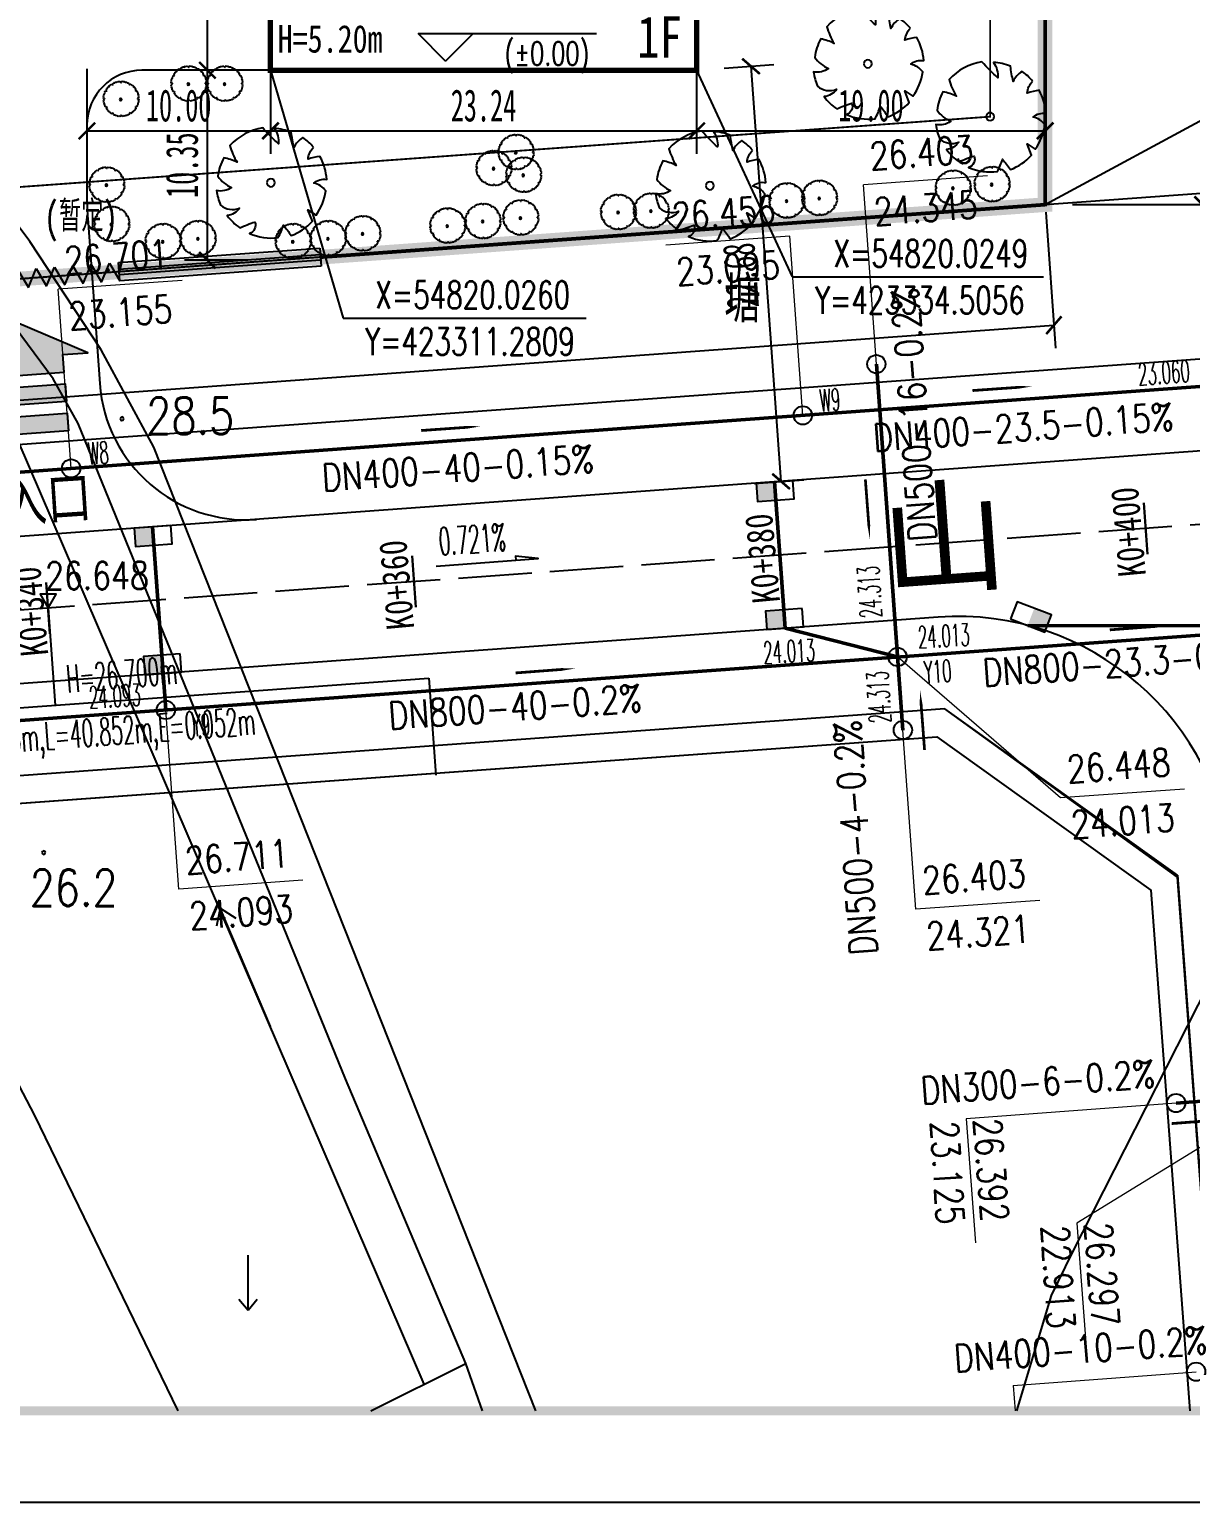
# Model space of a CAD drawing. Header units: millimetres. Extents: x 423080 to 423918, y 54742 to 55570.
# Drawn here: x 423298.1 to 423361.5, y 54742 to 54822.2 of the extents above; entities that cross this region are included whole.
import ezdxf
from ezdxf.enums import TextEntityAlignment as Align

# ---------------------------------------------------------------- set-up
doc = ezdxf.new("R2010")
doc.units = ezdxf.units.MM
doc.linetypes.add('ACAD_ISO10W100', pattern=[18, 12, -3, 0, -3])
doc.linetypes.add('X3', pattern=[5, 4, -1])
doc.layers.add('0 - 已设计道路边线', color=140, linetype='Continuous', lineweight=50)
for name, color, linetype in [('0 - 建筑控制线', 40, 'Continuous'), ('0 - 新建建筑', 7, 'Continuous'), ('0 - 绿化2', 74, 'Continuous'), ('0 - 规划--用地红线', 6, 'Continuous'), ('DIM_COOR', 171, 'Continuous'), ('DIM_ELEV', 171, 'Continuous'), ('LV', 3, 'Continuous'), ('PUB_DIM', 171, 'Continuous'), ('PUB_TEXT', 7, 'Continuous'), ('TK', 4, 'Continuous'), ('TREE', 3, 'Continuous'), ('围墙线', 32, 'Continuous'), ('地形图', 252, 'Continuous'), ('建设布局', 7, 'Continuous'), ('污水', 7, 'Continuous'), ('规划110kV线路', 255, 'Continuous'), ('路名', 7, 'Continuous'), ('道路网', 7, 'Continuous'), ('雨水', 7, 'Continuous'), ('高程设计数据', 7, 'Continuous')]:
    doc.layers.add(name, color=color, linetype=linetype)
doc.styles.add('_TCH_DIM', font='SIMPLEX', dxfattribs={"bigfont": 'GBCBIG'})
doc.styles.add('HT', font='simhei.ttf', dxfattribs={"width": 0.8})
doc.styles.add('HZ', font='rs.shx', dxfattribs={"width": 0.8, "bigfont": 'hztxt.shx'})
doc.styles.add('ST_T3', font='', dxfattribs={"width": 0.6})
doc.styles.get("Standard").update_dxf_attribs({"font": 'txt', "bigfont": 'gbcbig.shx'})
doc.styles.add('等线体', font='simhei.ttf')
doc.styles.get('ST_T3').set_extended_font_data('SimSun')
doc.linetypes.add('FENCELINE2', pattern='A,6.35,-2.54,[132,ltypeshp.shx,S=2.54,R=0,X=-2.54,Y=0],-2.54,25.4', length=36.83)
doc.dimstyles.new('_TCH_ARCH_M_M&&1', dxfattribs={"dimtxt": 1.75, "dimasz": 0.9, "dimexe": 1.25, "dimexo": 1.5, "dimgap": 0.5, "dimtad": 1, "dimzin": 0, "dimdsep": 46, "dimtxsty": 'ST_T3', "dimblk": 'ARCHTICK', "dimcen": 0.09, "dimclrt": 7, "dimazin": 2, "dimtfac": 1, "dimtix": 1, "dimtmove": 2, "dimatfit": 3, "dimfxl": 0, "dimtolj": 1, "dimtzin": 0, "dimarcsym": 0})

# ---------------------------------------------------------------- blocks, each defined once
blk = doc.blocks.new('cp')
blk.add_line((49359.91009915889, 21065.07527076695), (49359.9101353062, 21065.07527076695))
at = {"layer": '围墙线', "linetype": 'Continuous'}
for p, q in [((49359.91009887971, 21072.07517438055), (49358.91017137852, 21071.57518122526)), ((49358.91017137852, 21071.57518122526), (49359.91009891952, 21071.07518814983)), ((49359.91009891952, 21071.07518814983), (49358.91017141929, 21070.57519499478)), ((49358.91017141929, 21070.57519499478), (49359.91009896125, 21070.07520192007)), ((49359.91009896125, 21070.07520192007), (49358.91017145863, 21069.57520876429)), ((49358.91017145863, 21069.57520876429), (49359.91009900058, 21069.07521568887)), ((49359.91009899916, 21069.07521568935), (49358.91017149796, 21068.57522253405)), ((49359.91009900058, 21069.07521568887), (49358.91017149796, 21068.57522253405)), ((49358.91017149796, 21068.57522253405), (49359.91009903896, 21068.07522945863)), ((49358.91017149796, 21068.57522253405), (49359.91009903896, 21068.07522945839)), ((49359.91009903896, 21068.07522945863), (49358.91017153873, 21067.57523630357)), ((49358.91017153873, 21067.57523630357), (49359.91009908068, 21067.07524322886)), ((49359.91009908068, 21067.07524322886), (49358.91017157807, 21066.5752500731)), ((49358.91017157807, 21066.5752500731), (49359.91009912002, 21066.07525699767)), ((49359.91009912002, 21066.07525699767), (49358.9101716174, 21065.57526384285)), ((49358.9101716174, 21065.57526384285), (49359.91009915841, 21065.07527076719)), ((49359.91009906877, 21065.07527076695), (49358.91017154982, 21065.07527076695)), ((49358.91017154982, 21065.07527076695), (49358.91017154505, 21054.07535338312)), ((49359.26014630687, 21065.07527077991), (49359.26014630401, 21054.07535339679)), ((49359.56012456346, 21065.07527078022), (49359.56012456156, 21054.07535339639)), ((49359.91009906734, 21054.07535338431), (49359.91009906877, 21065.07527076695)), ((49358.91017154505, 21054.07535338312), (49359.91009906734, 21054.07535338431))]:
    blk.add_line(p, q, dxfattribs=at)
blk = doc.blocks.new('$plan$00003853')
at = {"layer": '0 - 绿化2'}
blk.add_lwpolyline([(226.702024838014, 1019.929047979131, -0.06477872806184322), (481.9213577058108, 928.49398906852, -0.140501785630193), (395.9463747896079, 691.4225548707691, 0.02269336073302618), (674.7338567727711, 782.2200865018167, -0.0794516830644617), (887.2319761298713, 533.3749336047986, 0.1678905001480243), (592.4606173204083, 467.5217577061412, 0.02731515902255442), (999.247784630541, 344.8278427665791, -0.1722772323829249), (997.7712356857082, -362.2282587137961, -0.06672290151719466), (653.8713170764386, -388.5695290773583, -0.06230469728606661), (849.4390668381529, -571.8180826352327, -0.09134196108093114), (592.4606173186912, -836.3711252322755, -0.143438838506674), (285.407118541887, -704.66477341891, 0.2132934488043415), (365.6011847962509, -985.6264894858832, -0.06819103157474234), (88.8928793608502, -1047.101288133352, -0.2787536097679434), (-132.1856398320233, -757.3473136537141, 0.2212102108208227), (-146.452026830113, -1029.117566577021, -0.081068476775556), (-463.8034184522694, -928.5655715028843, 0.03482182118262872), (-500.6498383060389, -625.6409623232976, 0.4317680255896217), (-644.1186627832649, -818.2870462613791, -0.134445018065226), (-967.3711564288533, -375.3988938903203, -0.05482891815683604), (-807.7033370712015, -177.8393661719965, 0.03532300108860412), (-1050.864620765031, -141.1465369584257, -0.1158471980240617), (-1000.585277166188, 341.9991218972136), (-767.2246181044611, 368.3403922587604), (-931.4193693945126, 456.6892589966083, -0.1207895354478838), (-611.189097863331, 836.2995427680144, -0.1929538012879852), (-377.8284389221226, 704.5931905146863, 0.2486703648576644), (-432.1389315212728, 953.0957470639842, -0.109754010164047), (15.2000396316289, 1047.029705671819, -0.04556295219914658), (76.61074023108813, 823.1289081706054, 0.1661264407836189)], format="xyb", close=True, dxfattribs=at)
blk.add_circle((13.29732688126387, -7.221936744826962), 75.6187625139059, dxfattribs=at)
blk = doc.blocks.new('BRANCHD', base_point=(0.5, 0.5))
for p, q in [((0.9505596254410227, 0.743297436128509), (0.9314632446002771, 0.7538736432298557)), ((0.9620405252218217, 0.6940026134366691), (0.9505596254410227, 0.743297436128509)), ((0.9742183128197739, 0.6874965599933831), (0.9620405252218217, 0.6940026134366691)), ((0.9697365129869726, 0.5872572432749065), (0.9936420849502089, 0.5940171824764761)), ((0.9697365129869726, 0.5708106159599874), (0.9697365129869726, 0.5872572432749065)), ((1.008048233500921, 0.5502635966295678), (0.9697365129869726, 0.5708106159599874)), ((0.9865236434099081, 0.6682046705638996), (0.9742183128197739, 0.6874965599933831)), ((0.9820690817241038, 0.647302361335638), (0.9865236434099081, 0.6682046705638996)), ((0.9972671223133035, 0.6196268809602271), (0.9820690817241038, 0.647302361335638)), ((0.9936420849502089, 0.5940171824764761), (0.9972671223133035, 0.6196268809602271)), ((0.9984505427080577, 0.5038736432298557), (1.008135802567131, 0.5200449615237905)), ((1.008135802567131, 0.5200449615237905), (1.008048233500921, 0.5502635966295678))]:
    blk.add_line(p, q)
blk = doc.blocks.new('M_F16')
at = {"xscale": 1016, "yscale": 1016, "zscale": 1016}
for rotation in [120, 90, 59.99999999999999, 30, 150, 180, 330.0000000000001, 210, 240, 270, 300.0000000000001]:
    blk.add_blockref('BRANCHD', (3.124359207393354, 9.368290181118937), dxfattribs=dict(at, rotation=rotation))
blk.add_blockref('BRANCHD', (3.124359207393354, 9.368290181118937), dxfattribs=at)
at = {"width": 0.8, "flags": 9}
for tag in ['YSIZE', 'XSIZE']:
    blk.add_attdef(tag, (0, 0), '', height=0.2, dxfattribs=at)
blk = doc.blocks.new('SHU1')
at = {"layer": 'LV'}
for radius in [137.0803697446858, 92.08036974468578]:
    blk.add_circle((214.3473108799662, 644.2428697632859), radius, dxfattribs=at)
at = {"layer": 'LV', "xscale": 4.5, "yscale": 4.5, "zscale": 4.5}
blk.add_blockref('M_F16', (267.2648280521389, 678.3204370527528), dxfattribs=at)
blk = doc.blocks.new('JTTT')
h = blk.add_hatch(color=1)
h.paths.add_polyline_path([(-2.999999999818101, -2.399999999423017), (-2.999999999628926, -3.59999999988031), (3.000000000232831, -3.599999999496504), (3.000000000225555, -2.39999999941756), (4.700000000251748, -2.399999998793646), (7.275957614183426e-12, 0), (-4.69999999965512, -2.40000000004693)])
h.paths.add_polyline_path([(3.000000000472937, -5.600000000009459), (-2.999999999476131, -5.600000000014916), (-2.999999999577994, -4.399999999928696), (3.000000000472937, -4.399999999188367)])
h.paths.add_polyline_path([(3.000000000618456, -7.60000000015134), (-2.999999999323336, -7.600000000154978), (-2.999999999417923, -6.400000000441651), (3.000000000633008, -6.399999999317515)])
blk.add_lwpolyline([(-2.999999999818101, -2.399999999423017), (-2.999999999628926, -3.59999999988031), (3.000000000232831, -3.599999999496504), (3.000000000225555, -2.39999999941756), (4.700000000251748, -2.399999998793646), (7.275957614183426e-12, 0), (-4.69999999965512, -2.40000000004693), (-2.999999999818101, -2.399999999423017)])
for points in [[(3.000000000472937, -5.600000000009459), (-2.999999999476131, -5.600000000014916), (-2.999999999577994, -4.399999999928696), (3.000000000472937, -4.399999999188367)], [(3.000000000618456, -7.60000000015134), (-2.999999999323336, -7.600000000154978), (-2.999999999417923, -6.400000000441651), (3.000000000633008, -6.399999999317515)]]:
    blk.add_lwpolyline(points, close=True)
blk = doc.blocks.new('dxing')
at = {"layer": '地形图', "color": 250, "linetype": 'Continuous'}
for p, q in [((421435.4538577768, 54652.50639970194, 28.26), (421423.651321621, 54668.16380804628, 28.26)), ((421436.7238577768, 54645.02639970194, 28.35), (421419.8838577768, 54667.64639970194, 28.35)), ((421439.3423644725, 54646.60344930524, 28.26), (421435.4538577768, 54652.50639970194, 28.26)), ((421442.2138577768, 54641.28639970194, 28.26), (421439.3423644725, 54646.60344930524, 28.26)), ((421438.0838577768, 54642.57639970194, 28.35), (421436.7238577768, 54645.02639970194, 28.35)), ((421452.6665272429, 54606.86899715207, 28.35), (421438.0838577768, 54642.57639970194, 28.35)), ((421434.7972611861, 54641.64147417989), (421456.9328040297, 54590.23326920001)), ((421463.0292027983, 54588.78459422704, 28.26), (421442.2138577768, 54641.28639970194, 28.26)), ((421419.0738577768, 54636.49639970194, 26.34), (421435.6938577768, 54604.90639970194, 26.34)), ((421445.8320048595, 54616.16592772607), (421445.6243305333, 54615.18772970201)), ((421448.5686862748, 54609.72305764891), (421445.8320048595, 54616.16592772607)), ((421445.8320048595, 54616.16592772607), (421446.6801815216, 54615.6362142659)), ((421499.6986089112, 54611.98636475812, 28.26), (421492.2738577768, 54597.40639970194, 28.26)), ((421459.2238577768, 54591.36639970194, 28.35), (421452.6665272429, 54606.86899715207, 28.35)), ((421435.6938577768, 54604.90639970194, 26.34), (421443.5169757727, 54588.78459422704, 26.34)), ((421447.3518951173, 54594.27144707223), (421447.3518951173, 54597.27144707223)), ((421492.2738577768, 54597.40639970194, 28.26), (421491.1260015279, 54595.06057372306, 28.26)), ((421446.8518951173, 54594.87144707223), (421447.3518951173, 54594.27144707223)), ((421447.3518951173, 54594.27144707223), (421447.8518951173, 54594.87144707223)), ((421491.1260015279, 54595.06057372306, 28.26), (421489.2363852292, 54588.78459422703, 28.26)), ((421454.0374661904, 54588.78459422703, 26.34), (421459.2238577768, 54591.36639970194, 26.34)), ((421460.1337697604, 54588.78459422704, 28.35), (421459.2238577768, 54591.36639970194, 28.35))]:
    blk.add_line(p, q, dxfattribs=at)
for centre, start_param, end_param in [((421440.4739196764, 54642.83952798152, 28.5), 5.497787143671944, 8.639379797261737), ((421440.4739196764, 54642.83952798152, 28.5), 2.356194490082151, 5.497787143671944), ((421436.2016838632, 54619.19810823459, 26.2), 5.497787143671944, 8.639379797261737), ((421436.2016838632, 54619.19810823459, 26.2), 2.356194490082151, 5.497787143671944)]:
    blk.add_ellipse(centre, major_axis=(0.07071067811770035, 0.07071067811770033), ratio=0.999999999779612, start_param=start_param, end_param=end_param, dxfattribs=at)
at = {"layer": '地形图', "color": 250, "linetype": 'Continuous', "style": 'HZ', "width": 0.8}
for s, height, p in [('塘', 2.5, (421474.3086362042, 54649.48261254588)), ('28.5', 2, (421444.1911528442, 54643.00443574519)), ('26.2', 2, (421437.8395469774, 54617.28917248362))]:
    blk.add_text(s, height=height, dxfattribs=at).set_placement(p, align=Align.MIDDLE)
blk = doc.blocks.new('GeYuanFrame_05815532', base_point=(20.08568540801701, 4.526152566438171))
at = {"layer": 'TK'}
blk.add_lwpolyline([(20.08568540801701, 4.526152566438171), (20.08568540801701, 598.5261525664382), (861.0856854080171, 598.5261525664382), (861.0856854080171, 4.526152566438171)], close=True, dxfattribs=at)
at = {"layer": 'TK', "const_width": 1}
blk.add_lwpolyline([(45.08568540801701, 588.5261525664382), (851.0856854080171, 588.5261525664382), (851.0856854080171, 14.52615256643817), (45.08568540801701, 14.52615256643817)], close=True, dxfattribs=at)
blk = doc.blocks.new('_ArchTick')
at = {"color": 0, "linetype": 'ByBlock', "const_width": 0.15}
blk.add_lwpolyline([(-0.5, -0.5), (0.5, 0.5)], dxfattribs=at)
blk = doc.blocks.new('*D40')
at = {"layer": 'Defpoints', "color": 0}
for p in [(423301.2809233009, 54821.60307085767), (423311.2809233011, 54821.60307085767), (423311.2809233011, 54816.72277016759)]:
    blk.add_point(p, dxfattribs=at)
at = {"layer": 'PUB_DIM', "color": 0, "lineweight": -2}
for p, q in [((423301.2809233009, 54820.10307085767), (423301.2809233009, 54815.47277016759)), ((423311.2809233011, 54820.10307085767), (423311.2809233011, 54815.47277016759)), ((423301.2809233009, 54816.72277016759), (423311.2809233011, 54816.72277016759))]:
    blk.add_line(p, q, dxfattribs=at)
at = {"layer": 'PUB_DIM', "color": 0, "lineweight": -2, "xscale": 0.9, "yscale": 0.9, "zscale": 0.9, "rotation": 180}
blk.add_blockref('_ArchTick', (423301.2809233009, 54816.72277016759), dxfattribs=at)
at = {"layer": 'PUB_DIM', "color": 0, "lineweight": -2, "xscale": 0.9, "yscale": 0.9, "zscale": 0.9}
blk.add_blockref('_ArchTick', (423311.2809233011, 54816.72277016759), dxfattribs=at)
at = {"layer": 'PUB_DIM', "color": 7, "insert": (423306.280923301, 54818.09777016759), "char_height": 1.75, "attachment_point": 5, "style": 'ST_T3'}
blk.add_mtext('\\A1;10.00', dxfattribs=at)
blk = doc.blocks.new('*D41')
at = {"layer": 'Defpoints', "color": 0}
for p in [(423311.2809233011, 54821.60307085767), (423334.5209233011, 54821.60307085767), (423334.5209233011, 54816.72277016759)]:
    blk.add_point(p, dxfattribs=at)
at = {"layer": 'PUB_DIM', "color": 0, "lineweight": -2}
for p, q in [((423311.2809233011, 54820.10307085767), (423311.2809233011, 54815.47277016759)), ((423334.5209233011, 54820.10307085767), (423334.5209233011, 54815.47277016759)), ((423311.2809233011, 54816.72277016759), (423334.5209233011, 54816.72277016759))]:
    blk.add_line(p, q, dxfattribs=at)
at = {"layer": 'PUB_DIM', "color": 0, "lineweight": -2, "xscale": 0.9, "yscale": 0.9, "zscale": 0.9, "rotation": 180}
blk.add_blockref('_ArchTick', (423311.2809233011, 54816.72277016759), dxfattribs=at)
at = {"layer": 'PUB_DIM', "color": 0, "lineweight": -2, "xscale": 0.9, "yscale": 0.9, "zscale": 0.9}
blk.add_blockref('_ArchTick', (423334.5209233011, 54816.72277016759), dxfattribs=at)
at = {"layer": 'PUB_DIM', "color": 7, "insert": (423322.9009233011, 54818.09777016759), "char_height": 1.75, "attachment_point": 5, "style": 'ST_T3'}
blk.add_mtext('\\A1;23.24', dxfattribs=at)
blk = doc.blocks.new('*D42')
at = {"layer": 'Defpoints', "color": 0}
for p in [(423334.5209233011, 54821.60307085767), (423353.5228573558, 54821.60307085767), (423353.5228573558, 54816.72277016759)]:
    blk.add_point(p, dxfattribs=at)
at = {"layer": 'PUB_DIM', "color": 0, "lineweight": -2}
for p, q in [((423334.5209233011, 54820.10307085767), (423334.5209233011, 54815.47277016759)), ((423353.5228573558, 54820.10307085767), (423353.5228573558, 54815.47277016759)), ((423334.5209233011, 54816.72277016759), (423353.5228573558, 54816.72277016759))]:
    blk.add_line(p, q, dxfattribs=at)
at = {"layer": 'PUB_DIM', "color": 0, "lineweight": -2, "xscale": 0.9, "yscale": 0.9, "zscale": 0.9, "rotation": 180}
blk.add_blockref('_ArchTick', (423334.5209233011, 54816.72277016759), dxfattribs=at)
at = {"layer": 'PUB_DIM', "color": 0, "lineweight": -2, "xscale": 0.9, "yscale": 0.9, "zscale": 0.9}
blk.add_blockref('_ArchTick', (423353.5228573558, 54816.72277016759), dxfattribs=at)
at = {"layer": 'PUB_DIM', "color": 7, "insert": (423344.0218903285, 54818.09777016759), "char_height": 1.75, "attachment_point": 5, "style": 'ST_T3'}
blk.add_mtext('\\A1;19.00', dxfattribs=at)
blk = doc.blocks.new('*D43')
at = {"layer": 'Defpoints', "color": 0}
for p in [(423337.4865747163, 54820.24086327774), (423334.520923301, 54820.026), (423336.1596376813, 54797.4076369544)]:
    blk.add_point(p, dxfattribs=at)
at = {"layer": 'PUB_DIM', "color": 0, "lineweight": -2}
for p, q in [((423336.017001913, 54820.13439181999), (423338.733306893, 54820.33118979439)), ((423339.1252890966, 54797.62250023214), (423337.4865747163, 54820.24086327774)), ((423337.6557162933, 54797.51602877438), (423340.3720212733, 54797.7128267488))]:
    blk.add_line(p, q, dxfattribs=at)
at = {"layer": 'PUB_DIM', "color": 0, "lineweight": -2, "xscale": 0.9, "yscale": 0.9, "zscale": 0.9}
for p, rotation in [((423337.4865747163, 54820.24086327774), 94.1438742285904), ((423339.1252890966, 54797.62250023214), 274.1438742285904)]:
    blk.add_blockref('_ArchTick', p, dxfattribs=dict(at, rotation=rotation))
at = {"layer": 'PUB_DIM', "color": 7, "insert": (423336.9345265122, 54808.83232258663), "char_height": 1.75, "attachment_point": 5, "rotation": 94.14387422851718, "style": 'ST_T3'}
blk.add_mtext('\\A1;22.68', dxfattribs=at)
blk = doc.blocks.new('*D49')
at = {"layer": 'Defpoints', "color": 0}
for p in [(423307.8450330892, 54830.266), (423311.5428652914, 54830.266), (423311.5428652914, 54820.02600000001)]:
    blk.add_point(p, dxfattribs=at)
at = {"layer": 'PUB_DIM', "color": 0, "lineweight": -2}
for p, q in [((423310.0428652914, 54830.266), (423306.5950330892, 54830.266)), ((423307.8450330892, 54820.02600000001), (423307.8450330892, 54830.266)), ((423310.0428652914, 54820.02600000001), (423306.5950330892, 54820.02600000001))]:
    blk.add_line(p, q, dxfattribs=at)
at = {"layer": 'PUB_DIM', "color": 0, "lineweight": -2, "xscale": 0.9, "yscale": 0.9, "zscale": 0.9}
for p, rotation in [((423307.8450330892, 54830.266), 90), ((423307.8450330892, 54820.02600000001), 270)]:
    blk.add_blockref('_ArchTick', p, dxfattribs=dict(at, rotation=rotation))
at = {"layer": 'PUB_DIM', "color": 7, "insert": (423306.4700330892, 54825.146), "char_height": 1.75, "attachment_point": 5, "rotation": 90, "style": 'ST_T3'}
blk.add_mtext('\\A1;10.24', dxfattribs=at)
blk = doc.blocks.new('*D50')
at = {"layer": 'Defpoints', "color": 0}
for p in [(423307.8450330892, 54820.02600000001), (423311.5428652914, 54820.02600000001), (423311.5428652914, 54809.67766639943)]:
    blk.add_point(p, dxfattribs=at)
at = {"layer": 'PUB_DIM', "color": 0, "lineweight": -2}
for p, q in [((423310.0428652914, 54820.02600000001), (423306.5950330892, 54820.02600000001)), ((423307.8450330892, 54809.67766639943), (423307.8450330892, 54820.02600000001)), ((423310.0428652914, 54809.67766639943), (423306.5950330892, 54809.67766639943))]:
    blk.add_line(p, q, dxfattribs=at)
at = {"layer": 'PUB_DIM', "color": 0, "lineweight": -2, "xscale": 0.9, "yscale": 0.9, "zscale": 0.9}
for p, rotation in [((423307.8450330892, 54820.02600000001), 90), ((423307.8450330892, 54809.67766639943), 270)]:
    blk.add_blockref('_ArchTick', p, dxfattribs=dict(at, rotation=rotation))
at = {"layer": 'PUB_DIM', "color": 7, "insert": (423306.4700330892, 54814.85183319972), "char_height": 1.75, "attachment_point": 5, "rotation": 90, "style": 'ST_T3'}
blk.add_mtext('\\A1;10.35', dxfattribs=at)
blk = doc.blocks.new('*D65')
at = {"layer": 'Defpoints', "color": 0}
for p in [(423353.4429876166, 54813.78730379697), (423353.9976546198, 54806.13150984146), (423170.9845396653, 54800.56807648792)]:
    blk.add_point(p, dxfattribs=at)
at = {"layer": 'PUB_DIM', "color": 0, "lineweight": -2}
for p, q in [((423353.5513794366, 54812.29122518495), (423354.0879811365, 54804.88477766477)), ((423171.5392066684, 54792.91228253242), (423353.9976546198, 54806.13150984146)), ((423171.0929314852, 54799.07199787589), (423171.6295331851, 54791.66555035573))]:
    blk.add_line(p, q, dxfattribs=at)
at = {"layer": 'PUB_DIM', "color": 0, "lineweight": -2, "xscale": 0.9, "yscale": 0.9, "zscale": 0.9}
for p, rotation in [((423353.9976546198, 54806.13150984146), 4.143874228569453), ((423171.5392066684, 54792.91228253242), 184.1438742285695)]:
    blk.add_blockref('_ArchTick', p, dxfattribs=dict(at, rotation=rotation))
at = {"layer": 'PUB_DIM', "color": 7, "insert": (423262.6690714757, 54800.89330158129), "char_height": 1.75, "attachment_point": 5, "rotation": 4.1438742285694525, "style": 'ST_T3'}
blk.add_mtext('\\A1;182.94', dxfattribs=at)
blk = doc.blocks.new('*D67')
at = {"layer": 'Defpoints', "color": 0}
for p in [(423353.521581944, 54998.74574345282), (423362.1135152255, 54998.74574345282), (423353.5216027815, 54812.70221760793)]:
    blk.add_point(p, dxfattribs=at)
at = {"layer": 'PUB_DIM', "color": 0, "lineweight": -2}
for p, q in [((423355.021581944, 54998.74574345282), (423363.3635152255, 54998.74574345282)), ((423362.1135152255, 54812.70221760793), (423362.1135152255, 54998.74574345282)), ((423355.0216027815, 54812.70221760793), (423363.3635152255, 54812.70221760793))]:
    blk.add_line(p, q, dxfattribs=at)
at = {"layer": 'PUB_DIM', "color": 0, "lineweight": -2, "xscale": 0.9, "yscale": 0.9, "zscale": 0.9}
for p, rotation in [((423362.1135152255, 54998.74574345282), 90), ((423362.1135152255, 54812.70221760793), 270)]:
    blk.add_blockref('_ArchTick', p, dxfattribs=dict(at, rotation=rotation))
at = {"layer": 'PUB_DIM', "color": 7, "insert": (423360.7385152255, 54905.72398053044), "char_height": 1.75, "attachment_point": 5, "rotation": 90, "style": 'ST_T3'}
blk.add_mtext('\\A1;186.04', dxfattribs=at)

msp = doc.modelspace()

# ---------------------------------------------------------------- hatches: boundary and pattern name
at = {"layer": '雨水', "linetype": 'Continuous'}
for points in [[(423337.8440783923, 54796.5270550571), (423337.7718394383, 54797.52413967431), (423338.7692033995, 54797.59670151233), (423338.8414641658, 54796.59931582997)], [(423303.9329389402, 54794.07017204752), (423303.8606999863, 54795.06725666473), (423304.8580639475, 54795.13981850275), (423304.9303247138, 54794.14243282039)], [(423338.3499073395, 54789.54535490057), (423338.2776683855, 54790.54243951778), (423339.2750323467, 54790.6150013558), (423339.347293113, 54789.61761567344)], [(423353.8632627289, 54790.34291111899), (423353.5024052521, 54789.41061391222), (423352.569717498, 54789.7712988783), (423352.930683934, 54790.70387758801)], [(423304.4387678875, 54787.08847189099), (423304.3665289335, 54788.08555650819), (423305.3638928947, 54788.15811834622), (423305.436153661, 54787.16073266386)]]:
    msp.add_hatch(color=5, dxfattribs=at).paths.add_polyline_path(points)

# ---------------------------------------------------------------- linework, layer by layer
at = {"layer": '0 - 已设计道路边线', "color": 5, "lineweight": -2}
for p, q in [((423311.280923301, 54820.026), (423304.280923301, 54820.02600000001)), ((423301.280923301, 54817.02600000003), (423301.280923301, 54813.04407175185)), ((423301.3204426804, 54811.95594510363), (423301.9754983382, 54802.94968880957))]:
    msp.add_line(p, q, dxfattribs=at)
for centre, radius, start, end in [((423304.280923301, 54817.02600000001), 3, 89.99999999993835, 179.9999999995761), ((423316.280923301, 54813.04407175174), 15, 179.9999999995887, 184.1599916159366), ((423309.9544213358, 54803.5300230219), 7.999999999970531, 184.1599916159366, 274.14387149802)]:
    msp.add_arc(centre, radius, start, end, dxfattribs=at)
at = {"layer": '0 - 建筑控制线', "linetype": 'FENCELINE2', "ltscale": 0.1, "const_width": 0.2}
msp.add_lwpolyline([(423179.5774593941, 54800.09985692619), (423171.0631548302, 54799.48299029889), (423171.063, 54998.746), (423353.521581944, 54998.74602043594), (423353.523, 54812.702), (423314.0072047042, 54809.83905621074)], dxfattribs=at)
at = {"layer": '0 - 新建建筑', "const_width": 0.3}
msp.add_lwpolyline([(423311.280923301, 54830.266), (423334.520923301, 54830.266), (423334.520923301, 54820.026), (423311.280923301, 54820.026)], close=True, dxfattribs=at)
at = {"layer": '0 - 规划--用地红线', "color": 6, "linetype": 'ACAD_ISO10W100', "ltscale": 0.5, "const_width": 0.8}
msp.add_lwpolyline([(423171.0631325121, 54998.74572301695), (423353.5215819441, 54998.74574345288), (423353.5216027815, 54812.70221760793), (423171.0631548302, 54799.48299029889)], close=True, dxfattribs=at)
at = {"layer": '0 - 规划--用地红线', "color": 1, "linetype": 'ACAD_ISO10W100', "ltscale": 0.5, "const_width": 0.1}
msp.add_lwpolyline([(423174.0631328481, 54995.74572335296), (423350.5215822801, 54995.74574311687), (423350.5216022444, 54817.49797126964), (423174.0631542444, 54804.71344766494)], close=True, dxfattribs=at)
at = {"layer": 'DIM_COOR', "color": 3}
for p, q in [((423311.280923301, 54820.026), (423315.2442615639, 54806.51827751374)), ((423334.505557798, 54820.02488675981), (423339.7362340701, 54808.76779951374)), ((423353.5216027815, 54812.70221760793), (423365.274404909, 54819.0685619491)), ((423339.7362340701, 54808.76779951374), (423353.4312340701, 54808.76779951374)), ((423315.2442615639, 54806.51827751374), (423328.4992615639, 54806.51827751374))]:
    msp.add_line(p, q, dxfattribs=at)
at = {"layer": 'DIM_ELEV'}
for p, q in [((423320.8356432122, 54820.52391702088), (423319.3356432122, 54822.02391702088)), ((423319.3356432122, 54822.02391702088), (423329.0631432122, 54822.02391702088)), ((423320.8356432122, 54820.52391702088), (423322.3356432122, 54822.02391702088))]:
    msp.add_line(p, q, dxfattribs=at)
at = {"layer": '建设布局', "color": 1, "linetype": 'Continuous', "flags": 128}
for points in [[(423097.1620906838, 54998.74571473981), (423353.5215819441, 54998.74574345288), (423353.5216027815, 54812.70221760793), (423097.1620906838, 54794.12881253239)], [(423215.6296689741, 54746.97806261383), (423213.6718705493, 54773.99531642296), (423347.6139764308, 54783.6995047671), (423359.291769336, 54775.34444554893), (423361.4137877652, 54746.97806261383)]]:
    msp.add_lwpolyline(points, dxfattribs=at)
at = {"layer": '污水', "color": 243, "linetype": 'Continuous', "lineweight": 13}
for p, q in [((423339.6041112316, 54810.98264013176), (423332.8348712922, 54810.49715551324)), ((423340.3115834809, 54801.2176218816), (423339.6041112316, 54810.98264013176)), ((423306.477921517, 54808.57767621741), (423299.7086815776, 54808.09219159889)), ((423300.4161538269, 54798.32717334873), (423299.7086815776, 54808.09219159889)), ((423366.6439131493, 54764.19607723023), (423355.2491410082, 54757.20649996573)), ((423360.6606315057, 54763.74848283853), (423349.2110643709, 54762.89196924911)), ((423349.2110643709, 54762.89196924911), (423349.7173406346, 54756.1242525723)), ((423355.2491410082, 54757.20649996573), (423355.7554172719, 54750.43878328892))]:
    msp.add_line(p, q, dxfattribs=at)
at = {"layer": '污水', "color": 243, "linetype": 'Continuous', "lineweight": 50}
for p, q in [((423097.1620906838, 54783.60129086783), (423465.1620906838, 54810.2631182831)), ((423380.6049036575, 54765.24046414469), (423360.6606315027, 54763.7484828383))]:
    msp.add_line(p, q, dxfattribs=at)
at = {"layer": '污水', "color": 243, "linetype": 'Continuous', "flags": 128}
for points in [[(423352.8303469332, 54802.80138469975, 0, 0.2999999999999998, 0), (423351.2759113846, 54802.69232375488, 0.1499999999999999, 0.1499999999999999, 0), (423349.5597811824, 54802.5719181313, 0.1499999999999999, 0.1499999999999999, 0)], [(423322.773053401, 54800.62371520865, 0, 0.2999999999999998, 0), (423321.2186178524, 54800.51465426377, 0.1499999999999999, 0.1499999999999999, 0), (423319.5024876502, 54800.3942486402, 0.1499999999999999, 0.1499999999999999, 0)], [(423363.6930471662, 54762.88154521453, 0, 0.2999999999999999, 0), (423362.1394479486, 54762.76115569684, 0.15, 0.15, 0), (423360.424241074, 54762.62824308589, 0.15, 0.15, 0)]]:
    msp.add_lwpolyline(points, format="xyseb", dxfattribs=at)
at = {"layer": '污水', "color": 243, "linetype": 'Continuous'}
for centre in [(423340.3115834809, 54801.2176218816), (423300.4161538269, 54798.32717334873), (423360.6606315057, 54763.74848283853)]:
    msp.add_circle(centre, 0.5, dxfattribs=at)
at = {"layer": '规划110kV线路', "color": 210}
for p, q in [((423348.0460693345, 54785.23474183137), (423097.1620906838, 54767.0580425378)), ((423360.7425894694, 54776.05789175663), (423348.0460693345, 54785.23474183137)), ((423362.9179790318, 54746.97806261383), (423360.7425894694, 54776.05789175663))]:
    msp.add_line(p, q, dxfattribs=at)
at = {"layer": '道路网', "color": 1, "linetype": 'Continuous'}
msp.add_line((423384.9066592557, 54814.97608434471), (423097.1620906838, 54794.12881253239), dxfattribs=at)
at = {"layer": '道路网', "color": 5, "linetype": 'X3'}
msp.add_line((423465.1620906838, 54802.74345995124), (423097.1620906838, 54776.08163253599), dxfattribs=at)
at = {"layer": '道路网', "color": 2, "linetype": 'Continuous', "lineweight": 30}
for p, q in [((423358.9047973736, 54796.44872295479), (423359.107128771, 54793.65604287901)), ((423338.9570825466, 54795.00349868771), (423339.159413944, 54792.21081861193)), ((423319.0093677196, 54793.55827442063), (423319.211699117, 54790.76559434485)), ((423299.0616528927, 54792.11305015354), (423299.2639842901, 54789.32037007777))]:
    msp.add_line(p, q, dxfattribs=at)
at = {"layer": '道路网', "color": 4, "linetype": 'Continuous'}
msp.add_line((423347.6847632679, 54790.22167053811), (423097.1620906838, 54772.07114809233), dxfattribs=at)
at = {"layer": '道路网', "color": 6, "linetype": 'Continuous'}
for p, q in [((423348.0460693346, 54785.23474183138), (423097.1620906838, 54767.0580425378)), ((423360.7352447602, 54776.15607320165), (423348.0460693345, 54785.23474183137)), ((423360.7352447602, 54776.15607320164), (423362.9179790318, 54746.97806261383))]:
    msp.add_line(p, q, dxfattribs=at)
at = {"layer": '道路网', "color": 6, "linetype": 'Continuous', "flags": 128}
msp.add_lwpolyline([(423465.1620906838, 54811.76704994943), (423388.5468375642, 54806.21622751451), (423346.6565213297, 54803.18124821609), (423097.1620906838, 54785.10522253419)], dxfattribs=at)
at = {"layer": '道路网', "color": 4, "linetype": 'Continuous', "flags": 128}
msp.add_lwpolyline([(423465.1620906838, 54806.75394439488), (423388.9081436307, 54801.22929880776), (423347.0178273963, 54798.19431950936), (423097.1620906838, 54780.09211697965)], dxfattribs=at)
at = {"layer": '道路网', "color": 1, "linetype": 'Continuous', "flags": 128}
msp.add_lwpolyline([(423097.1620906838, 54765.55411087142), (423347.6139764308, 54783.6995047671)], dxfattribs=at)
at = {"layer": '道路网', "color": 4, "linetype": 'Continuous'}
msp.add_arc((423348.7686814677, 54775.26088441785), 15, 4.278185904975562, 94.14387422877302, dxfattribs=at)
at = {"layer": '雨水', "color": 5, "linetype": 'Continuous', "lineweight": 13}
for p, q in [((423350.3816940051, 54814.26508444262), (423343.6124540657, 54813.7795998241)), ((423344.319926315, 54804.01458157395), (423343.6124540657, 54813.7795998241)), ((423354.3593419919, 54780.37339284944), (423345.4761057282, 54788.05640971156)), ((423306.2881483235, 54775.40094292859), (423305.5806760742, 54785.16596117874)), ((423346.4722522342, 54774.30696365741), (423345.764779985, 54784.07198190757)), ((423361.1285819313, 54780.85887746796), (423354.3593419919, 54780.37339284944)), ((423313.0573882629, 54775.88642754711), (423306.2881483235, 54775.40094292859)), ((423353.2414921736, 54774.79244827593), (423346.4722522342, 54774.30696365741)), ((423351.7837589025, 54748.36140199634), (423361.7558949797, 54749.10739264952)), ((423351.7837589025, 54748.36140199634), (423351.8872431243, 54746.97806261383))]:
    msp.add_line(p, q, dxfattribs=at)
at = {"layer": '雨水', "color": 5, "linetype": 'Continuous', "lineweight": 50}
for p, q in [((423345.7651505815, 54784.06686674617), (423344.319926315, 54804.01458157457)), ((423339.3472930996, 54789.61761567205), (423338.7692033929, 54797.59670160322)), ((423465.1620906838, 54796.7277332842), (423097.1620906838, 54770.06590587017)), ((423305.5806760742, 54785.16596117874), (423304.8580639409, 54795.13981859364)), ((423368.744049071, 54789.74218658561), (423352.569717465, 54789.7712987933)), ((423345.4761057282, 54788.05640971156), (423339.3472930996, 54789.61761567205))]:
    msp.add_line(p, q, dxfattribs=at)
at = {"layer": '雨水', "color": 5, "linetype": 'Continuous', "flags": 128}
for points in [[(423343.9674830121, 54794.45903259297, 0, 0.2999999999999999, 0), (423343.8501970712, 54796.0128691908, 0.1499999999999999, 0.1499999999999999, 0), (423343.7207108756, 54797.7283381384, 0.1499999999999999, 0.1499999999999999, 0)], [(423360.3161908086, 54789.77827108708, 0, 0.2999999999999999, 0), (423358.7623542108, 54789.66098514613, 0.1499999999999999, 0.1499999999999999, 0), (423357.0468852632, 54789.53149895057, 0.1499999999999999, 0.1499999999999999, 0)], [(423327.9172267783, 54787.43094612141, 0, 0.2999999999999999, 0), (423326.3633901805, 54787.31366018045, 0.1499999999999999, 0.1499999999999999, 0), (423324.6479212329, 54787.1841739849, 0.1499999999999999, 0.1499999999999999, 0)], [(423346.7007695939, 54786.25855731431, 0, 0.2999999999999999, 0), (423346.8180555349, 54784.70472071648, 0.1499999999999999, 0.1499999999999999, 0), (423346.9475417304, 54782.98925176888, 0.1499999999999999, 0.1499999999999999, 0)]]:
    msp.add_lwpolyline(points, format="xyseb", dxfattribs=at)
at = {"layer": '雨水', "color": 5, "linetype": 'Continuous'}
for points in [[(423339.7665891662, 54797.668962376), (423337.7718176196, 54797.52444083044), (423337.8440783923, 54796.52705505716), (423339.838849939, 54796.67157660266)], [(423305.8554497142, 54795.21207936642), (423303.8606781675, 54795.06755782086), (423303.9329389403, 54794.07017204758), (423305.927710487, 54794.21469359308)], [(423340.2724181134, 54790.68726221947), (423338.2776465668, 54790.54274067391), (423338.3499073396, 54789.54535490063), (423340.3446788862, 54789.68987644613)], [(423351.6371386704, 54790.13226526233), (423353.5022962598, 54789.41033232427), (423353.8632627288, 54790.34291111893), (423351.9981051394, 54791.06484405708)], [(423306.3612786614, 54788.23037920989), (423304.3665071148, 54788.08585766433), (423304.4387678875, 54787.08847189105), (423306.4335394342, 54787.23299343655)]]:
    msp.add_lwpolyline(points, close=True, dxfattribs=at)
for centre in [(423344.3184983567, 54804.01205944006), (423345.4761057282, 54788.05640971156), (423305.5806760742, 54785.16596117874), (423345.764779985, 54784.07198190757), (423361.7558949797, 54749.10739264953)]:
    msp.add_circle(centre, 0.5, dxfattribs=at)
at = {"layer": '高程设计数据', "color": 1, "linetype": 'Continuous'}
for p, q in [((423299.1628185922, 54790.71671010459), (423299.5458029916, 54785.43056567559)), ((423279.1732018302, 54783.95455825148), (423319.9184041531, 54786.90657309953)), ((423319.918404153, 54786.90657309991), (423320.3013885526, 54781.62042867085))]:
    msp.add_line(p, q, dxfattribs=at)
at = {"layer": '高程设计数据', "color": 4, "linetype": 'Continuous', "flags": 128}
msp.add_lwpolyline([(423320.3183533605, 54793.00940845822), (423325.8762414496, 54793.4191507865), (423324.6462510449, 54793.55249628518), (423324.6626773894, 54793.32968360849)], dxfattribs=at)
at = {"layer": '高程设计数据', "color": 1, "linetype": 'Continuous', "flags": 128}
msp.add_lwpolyline([(423299.162827506, 54790.71671075041), (423299.6049040977, 54791.48240986815), (423298.7207509142, 54791.48240986815)], close=True, dxfattribs=at)

# ---------------------------------------------------------------- block references
at = {"color": 2, "xscale": 0.5, "yscale": 0.5, "zscale": 0.5}
msp.add_blockref('GeYuanFrame_05815532', (423084.6620906838, 54741.97806261383), dxfattribs=at)
at = {"color": 1}
msp.add_blockref('dxing', (1862.716029292264, 158.1934683867948), dxfattribs=at)
at = {"xscale": -1, "rotation": 94.15628700386769}
msp.add_blockref('cp', (440735.2753438021, 105565.3805462179), dxfattribs=at)
at = {"xscale": 0.8, "yscale": 0.8, "zscale": 0.8, "rotation": 4.143874228563456}
msp.add_blockref('JTTT', (423297.4386990885, 54806.27582740087), dxfattribs=at)
at = {"layer": '0 - 绿化2', "xscale": 0.002879999999999999, "yscale": -0.00288, "zscale": 0.00288, "rotation": 118.0922593969319}
for p in [(423343.8917302112, 54820.35456082491), (423350.5579845302, 54817.47398081774), (423311.3448958472, 54813.87469671287), (423335.2823553432, 54813.70788996947)]:
    msp.add_blockref('$plan$00003853', p, dxfattribs=at)
at = {"layer": 'TREE', "extrusion": (0, 0, -1), "xscale": 0.0004110838609215419, "yscale": 0.0004110836464220474, "zscale": -0.0004110837350400002, "rotation": 80.51106326247083}
for p in [(-423306.5599730523, 54819.1366426184), (-423308.5317964084, 54819.1366426184), (-423302.8699103142, 54818.30310197196), (-423324.4091857097, 54815.4066973407), (-423323.1969179222, 54814.53445959635), (-423324.8213594507, 54814.17102502887), (-423302.0920241585, 54813.62882056771), (-423348.2408606407, 54813.46018581696), (-423350.3580368073, 54813.65920661504), (-423339.1736271965, 54812.76658226721), (-423340.9503755256, 54812.90913613897), (-423322.6049891112, 54811.64828361839), (-423324.6640366588, 54811.84031973125), (-423329.9859651796, 54812.13943452826), (-423331.7749848617, 54812.2119088532), (-423302.3641404429, 54811.48742617738), (-423316.0540246192, 54810.97494507451), (-423320.67636567, 54811.40083182343), (-423305.158702369, 54810.55006938642), (-423307.0735231318, 54810.71319473426), (-423312.2523085248, 54810.55006938642), (-423314.1671292876, 54810.71319473426)]:
    msp.add_blockref('SHU1', p, dxfattribs=at)

# ---------------------------------------------------------------- texts
at = {"layer": 'PUB_TEXT'}
for s, height, style, width, p in [('1F', 2.253164556962025, 'HT', 0.8, (423331.2738219527, 54820.71595063351)), ('H=5.20m', 1.50210970464135, 'HT', 0.8, (423311.6780123145, 54820.98913368682, -1.050000000000001)), ('(%%P0.00)', 1.275, '_TCH_DIM', 0.7058823529411765, (423324.0488574979, 54820.29891702088)), ('(', 1.4875, '_TCH_DIM', 0.7058823529411765, (423299.0537056483, 54811.23015405829)), (')', 1.4875, '_TCH_DIM', 0.7058823529411765, (423302.2111524569, 54811.23015405829)), ('X=54820.0249', 1.4875, '_TCH_DIM', 0.7058823529411765, (423341.9812340701, 54809.29279951374)), ('X=54820.0260', 1.4875, '_TCH_DIM', 0.7058823529411765, (423316.9992615639, 54807.04327751375)), ('Y=423334.5056', 1.4875, '_TCH_DIM', 0.7058823529411765, (423340.9812340701, 54806.75529951374)), ('Y=423311.2809', 1.4875, '_TCH_DIM', 0.7058823529411765, (423316.4492615639, 54804.50577751374))]:
    msp.add_text(s, height=height, dxfattribs=dict(at, style=style, width=width)).set_placement(p)
at = {"layer": 'PUB_TEXT', "style": '_TCH_DIM'}
msp.add_text('暂定', height=1.687943262411348, dxfattribs=at).set_placement((423299.7537056484, 54811.23015405829))
at = {"layer": 'PUB_TEXT', "style": 'HT', "width": 0.8}
msp.add_text('主入口', height=2.253164556962025, rotation=3.804868996358528, dxfattribs=at).set_placement((423294.2395255907, 54795.20168659959))
at = {"layer": '污水', "color": 243, "linetype": 'Continuous', "style": 'HZ'}
for s, height, rotation, width, p in [('26.456', 1.5, 4.181431240082466, 0.8, (423333.2364547336, 54811.30259951742)), ('26.701', 1.5, 4.181431240082466, 0.8, (423300.1102650189, 54808.89763560308)), ('23.095', 1.5, 4.181431240082466, 0.8, (423333.4641464634, 54808.28084163077)), ('23.155', 1.5, 4.181431240082466, 0.8, (423300.3379567488, 54805.87587771642)), ('23.060', 1.2, 4.027547709589554, 0.5, (423358.6259032114, 54802.84930998644)), ('W9', 1.2, 3.94470651135408, 0.5, (423341.27153153, 54801.42371221042)), ('DN400-23.5-0.15%', 1.5, 4.108373106713588, 0.8, (423344.2002366806, 54799.24520390476)), ('W8', 1.2, 3.94470651135408, 0.5, (423301.3761018759, 54798.53326367756)), ('DN400-40-0.15%', 1.5, 4.108373106713588, 0.8, (423314.1429431484, 54797.06753441366)), ('DN300-6-0.2%%%', 1.5, 4.253593156967097, 0.8, (423346.7895748227, 54763.67000727633)), ('23.125', 1.5, 273.5970491915128, 0.8, (423347.2650328538, 54762.72848864027)), ('26.392', 1.5, 274.3533612620859, 0.8, (423349.6128988041, 54762.86614296235)), ('22.913', 1.5, 273.5970491915128, 0.8, (423353.3031094911, 54757.04301935689)), ('26.297', 1.5, 274.3533612620859, 0.8, (423355.6509754414, 54757.18067367897))]:
    msp.add_text(s, height=height, rotation=rotation, dxfattribs=dict(at, width=width)).set_placement(p)
at = {"layer": '路名', "color": 6, "linetype": 'Continuous', "style": '等线体'}
msp.add_text('山', height=5, rotation=4.143874228447589, dxfattribs=at).set_placement((423344.7739259722, 54791.81313326905, -26.29))
at = {"layer": '道路网', "color": 141, "linetype": 'Continuous', "style": '等线体', "width": 0.8}
for s, p in [('K0+400', (423359.0211543964, 54792.49523985256)), ('K0+380', (423339.0734395736, 54791.05001552789)), ('K0+360', (423319.1257247507, 54789.60479120323)), ('K0+340', (423299.1780090709, 54788.15957870824))]:
    msp.add_text(s, height=1.5, rotation=95.19899577333011, dxfattribs=at).set_placement(p)
at = {"layer": '雨水', "color": 5, "linetype": 'Continuous', "style": 'HZ'}
for s, height, rotation, width, p in [('26.403', 1.5, 4.181431240082466, 0.8, (423344.0140375071, 54814.58504382829)), ('24.345', 1.5, 4.181431240082466, 0.8, (423344.2417292369, 54811.56328594163)), ('DN500-16-0.2%', 1.5, 94.13312118922683, 0.8, (423347.601111205, 54794.41818294727)), ('24.313', 1.2, 93.23331410279518, 0.5, (423344.6290845037, 54790.21577301793)), ('24.013', 1.2, 3.233314101939246, 0.5, (423346.6166723035, 54788.52312832947)), ('24.013', 1.2, 3.233314101939246, 0.5, (423338.183416598, 54787.67927678957)), ('DN800-23.3-0.25%', 1.5, 4.133121188750944, 0.8, (423350.1762799299, 54786.43890261994)), ('Y10', 1.2, 3.562388285170673, 0.5, (423346.9642412891, 54786.61868432791)), ('24.093', 1.2, 3.233314101939246, 0.5, (423301.4228354431, 54785.24378285141)), ('DN800-40-0.2%', 1.5, 4.133121188750944, 0.8, (423317.7773158997, 54784.09157765427)), ('24.313', 1.2, 93.23331410279518, 0.5, (423345.1304889222, 54784.48197882447)), ('Y9', 1.2, 3.562388285170673, 0.5, (423307.0688116351, 54783.72823579508)), ('DN500-4-0.2%', 1.5, 94.13312118922683, 0.8, (423344.3836911671, 54771.87400624937)), ('26.448', 1.5, 4.181431240082466, 0.8, (423354.7609254332, 54781.17883685363)), ('24.013', 1.5, 4.181431240082466, 0.8, (423354.9886171631, 54778.15707896697)), ('26.711', 1.5, 4.181431240082466, 0.8, (423306.6897317648, 54776.20638693278)), ('26.403', 1.5, 4.181431240082466, 0.8, (423346.8738356756, 54775.1124076616)), ('24.093', 1.5, 4.181431240082466, 0.8, (423306.9174234947, 54773.18462904612)), ('24.321', 1.5, 4.181431240082466, 0.8, (423347.1015274054, 54772.09064977495)), ('DN400-10-0.2%%%', 1.5, 4.253593156967097, 0.8, (423348.6072241053, 54749.07603455998))]:
    msp.add_text(s, height=height, rotation=rotation, dxfattribs=dict(at, width=width)).set_placement(p)
at = {"layer": '高程设计数据', "color": 1, "linetype": 'Continuous', "style": 'HZ'}
for s, rotation, width, p in [('0.721%', 4.193815963375403, 0.5, (423320.5127188504, 54793.59210711737)), ('26.648', 0.1889371965720468, 0.8, (423298.998000774, 54791.72990155905)), ('H=26.700m', 4.769124659207193, 0.5, (423300.2231454716, 54786.10682566954)), ('凸  R=4000m,T=20.426m,L=40.852m,E=0.052m', 4.217665815594092, 0.5, (423285.7410906283, 54782.0149149131))]:
    msp.add_text(s, height=1.5, rotation=rotation, dxfattribs=dict(at, width=width)).set_placement(p)

# ---------------------------------------------------------------- dimensions: what is measured, and where the dimension line sits
at = {"layer": 'PUB_DIM'}
for p1, p2, distance, picture, middle in [((423353.5216027815, 54812.70221760793), (423353.521581944, 54998.74574345282), -8.591933281451874, '*D67', (423360.7385152255, 54905.72398053044)), ((423170.9845396652, 54800.56807648792), (423353.4429876166, 54813.78730379697), -7.6758606405811145, '*D65', (423262.6690714757, 54800.89330158129))]:
    dim = msp.add_aligned_dim(p1=p1, p2=p2, distance=distance, dimstyle='_TCH_ARCH_M_M&&1', dxfattribs=at)
    dim.commit()
    dim.dimension.update_dxf_attribs({"geometry": picture, "text_midpoint": middle})
for base, p1, p2, angle, picture, middle, turn in [((423307.8450330892, 54830.266), (423311.5428652914, 54820.02600000001), (423311.5428652914, 54830.266), 90, '*D49', (423306.4700330892, 54825.146), 90), ((423307.8450330892, 54820.02600000001), (423311.5428652914, 54809.67766639943), (423311.5428652914, 54820.02600000001), 90, '*D50', (423306.4700330892, 54814.85183319972), 90), ((423337.4865747163, 54820.24086327774), (423336.1596376813, 54797.4076369544), (423334.520923301, 54820.026), 94.14387422873709, '*D43', (423336.9345265122, 54808.83232258663), 94.14387422851719)]:
    dim = msp.add_linear_dim(base=base, p1=p1, p2=p2, angle=angle, dimstyle='_TCH_ARCH_M_M&&1', override={"dimgap": 0}, dxfattribs=at)
    dim.commit()
    dim.dimension.update_dxf_attribs({"geometry": picture, "text_midpoint": middle, "dimtype": 129, "text_rotation": turn})
for base, p1, p2, picture, middle in [((423311.2809233011, 54816.72277016759), (423301.2809233009, 54821.60307085767), (423311.2809233011, 54821.60307085767), '*D40', (423306.280923301, 54818.09777016759)), ((423334.5209233011, 54816.72277016759), (423311.2809233011, 54821.60307085767), (423334.5209233011, 54821.60307085767), '*D41', (423322.9009233011, 54818.09777016759)), ((423353.5228573558, 54816.72277016759), (423334.5209233011, 54821.60307085767), (423353.5228573558, 54821.60307085767), '*D42', (423344.0218903285, 54818.09777016759))]:
    dim = msp.add_linear_dim(base=base, p1=p1, p2=p2, angle=0, dimstyle='_TCH_ARCH_M_M&&1', override={"dimgap": 0}, dxfattribs=at)
    dim.commit()
    dim.dimension.update_dxf_attribs({"geometry": picture, "text_midpoint": middle, "dimtype": 129})

doc.saveas('drawing.dxf')
